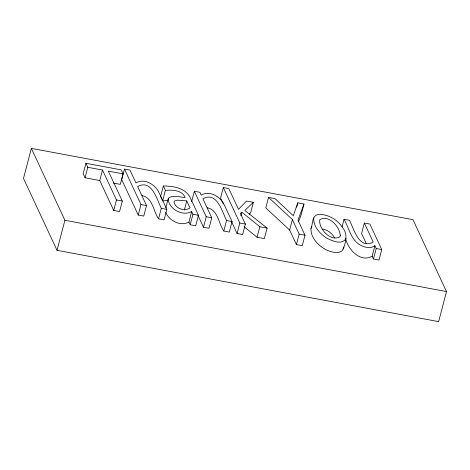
<?xml version="1.0" encoding="UTF-8"?>
<svg xmlns="http://www.w3.org/2000/svg" width="470" height="470" viewBox="0 0 470 470"><rect width="100%" height="100%" fill="white"/><g stroke="black" fill="none" stroke-linecap="round" stroke-linejoin="round"><path stroke-width="0.7" d="M163.354 185.985L165.387 190.338C172.202 189.821 182.125 189.945 185.145 197.506C179.945 197.183 174.305 195.238 169.282 197.465L168.195 198.781C168.477 209.074 182.836 216.658 191.689 211.547L192.959 214.261L190.215 224.754L195.72 225.782L198.463 215.289L190.338 197.876C185.638 187.935 173.207 185.985 163.354 185.985L160.611 196.478L162.356 200.208M343.264 249.041C345.873 242.162 347.9 234.225 342.871 227.903C340.397 223.99 336.966 220.753 333.019 218.35C328.501 215.8 323.284 214.026 318.037 214.555C311.68 215.607 313.096 224.014 310.976 228.432C310.564 238.055 318.695 246.157 326.85 250.111C331.755 252.39 343.123 255.357 343.447 246.979M313.719 217.939C313.19 226.393 319.864 233.69 326.55 238.02C331.961 240.787 341.99 245.393 346.008 238.549M31.361 148.361L23.5 178.418L57.029 250.322L438.639 321.639L446.5 291.582L412.971 219.678L31.361 148.361L64.889 220.266L57.029 250.322M123.052 173.876L121.184 169.864L85.928 163.272L83.184 173.765L85.052 177.778L99.769 180.527L113.728 210.46L119.55 211.553L122.294 201.06L108.341 171.127L123.052 173.876L120.308 184.369L113.305 183.059M85.052 177.778L87.796 167.285L85.928 163.272M99.769 180.527L102.513 170.034L87.796 167.285M124.444 169.077L121.701 179.569L138.239 215.043L143.773 216.077L146.517 205.584L137.651 186.572C151.792 178.712 157.097 199.873 161.292 208.345L158.549 218.838L164.083 219.872L166.826 209.379L159.118 192.853C155.505 184.675 144.396 177.701 135.959 182.947L129.978 170.111L124.444 169.077L140.982 204.55L138.239 215.043M113.728 210.46L116.472 199.967L102.513 170.034M165.387 190.338L162.643 200.831L167.549 200.572M165.816 207.875L168.195 198.781M184.363 210.02L186.737 200.925L177.366 200.132L174.47 201.06L173.994 202.153C175.457 208.692 184.639 211.641 190.033 207.993L186.737 200.925M191.613 201.771L194.357 191.278L199.891 192.312L201.207 195.138C209.643 189.898 220.753 196.865 224.36 205.043L232.068 221.57L229.325 232.062L223.791 231.029C218.685 223.796 217.98 209.585 207.252 207.775M190.215 224.754L188.952 222.04L191.689 211.547M223.791 231.029L226.534 220.536C222.345 212.07 217.04 190.902 202.899 198.763L211.764 217.775L209.021 228.267L203.487 227.233L206.23 216.741L194.357 191.278M249.141 214.238L250.651 212.804L253.395 202.312L246.503 201.025L238.513 209.356L228.831 188.588L223.297 187.554L220.553 198.04L223.309 203.957M240.904 215.671L241.821 212.176L259.822 226.757L267.089 228.114L264.346 238.607L257.078 237.25L244.142 226.769M241.821 212.176L240.405 213.409L245.369 224.055L242.626 234.548L237.097 233.514L239.841 223.021L223.297 187.554M257.078 237.25L259.822 226.757M268.534 197.4L265.797 207.893L289.643 230.059L296.423 244.6L302.251 245.692L304.995 235.2L297.992 220.177L303.973 204.021L297.792 202.864L293.298 215.701L275.015 198.61L268.534 197.4L292.387 219.566L299.167 234.113L296.423 244.6M289.643 230.059L292.387 219.566M296.693 207.064L297.792 202.864M303.973 204.021L301.229 214.514L298.485 221.916M342.025 226.945L344.034 219.249L349.568 220.283C353.769 228.784 359.033 249.917 373.209 242.056L364.344 223.044L369.872 224.078L381.752 249.541L379.008 260.033L373.474 258.999L372.152 256.174L374.896 245.681C370.53 249.024 364.573 247.385 360.161 245.011C350.767 239.735 349.016 227.827 344.034 219.249M364.344 223.044L361.6 233.537L366.183 243.372M373.474 258.999L376.217 248.507L374.896 245.681M310.976 228.432L311.839 226.816M253.395 202.312L244.846 210.431L267.089 228.114M372.152 256.174C360.384 263.006 348.382 249.605 345.609 238.995M188.952 222.04C180.645 226.799 169.024 220.718 165.722 212.317M116.472 199.967L122.294 201.06M140.982 204.55L146.517 205.584M161.292 208.345L166.826 209.379M192.959 214.261L198.463 215.289M206.23 216.741L211.764 217.775M226.534 220.536L232.068 221.57M239.841 223.021L245.369 224.055M299.167 234.113L304.995 235.2M376.217 248.507L381.752 249.541M64.889 220.266L446.5 291.582M142.005 195.579C152.732 197.388 153.437 211.606 158.549 218.838M322.585 228.972C327.655 229.936 332.22 233.29 334.599 237.873M231.581 221.693L237.097 233.514M198.005 215.483L203.487 227.233M340.28 235.599L339.892 236.78C330.715 242.203 318.278 228.555 319.782 219.637C328.977 214.391 339.904 226.928 340.28 235.599"/></g></svg>
